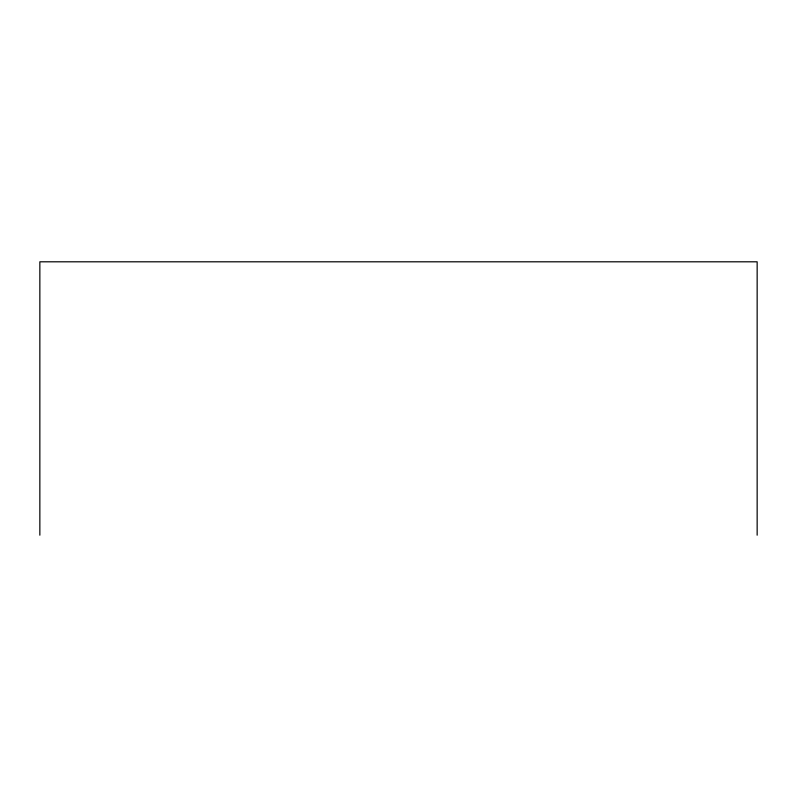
<?xml version="1.0" encoding="UTF-8"?>
<svg xmlns="http://www.w3.org/2000/svg" width="797" height="797" viewBox="0 0 797 797"><rect width="100%" height="100%" fill="white"/><g stroke="black" fill="none" stroke-linecap="round" stroke-linejoin="round"><path stroke-width="1.2" d="M757.15 535.195L757.15 261.805L39.85 261.805L39.85 535.195"/></g></svg>
